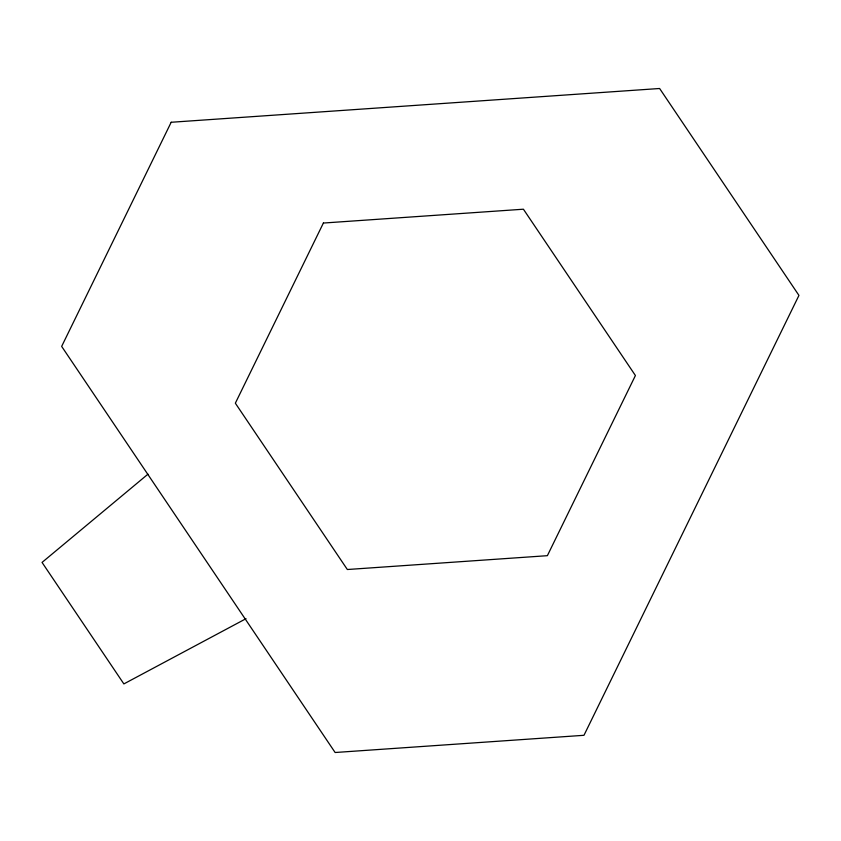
<?xml version="1.0" encoding="UTF-8"?>
<svg xmlns="http://www.w3.org/2000/svg" width="841" height="841" viewBox="0 0 841 841"><rect width="100%" height="100%" fill="white"/><g stroke="black" fill="none" stroke-linecap="round" stroke-linejoin="round"><path stroke-width="1.26" d="M147.963 474.166L42.05 562.419L123.869 683.922L246.035 618.671M171.175 122.271L61.656 346.397L335.128 752.506L583.98 735.297L798.95 295.401L659.617 88.494L171.175 122.271M323.386 223.044L235.343 403.196L347.344 569.515L547.375 555.68L635.418 375.528L523.417 209.209L323.386 223.044"/></g></svg>
